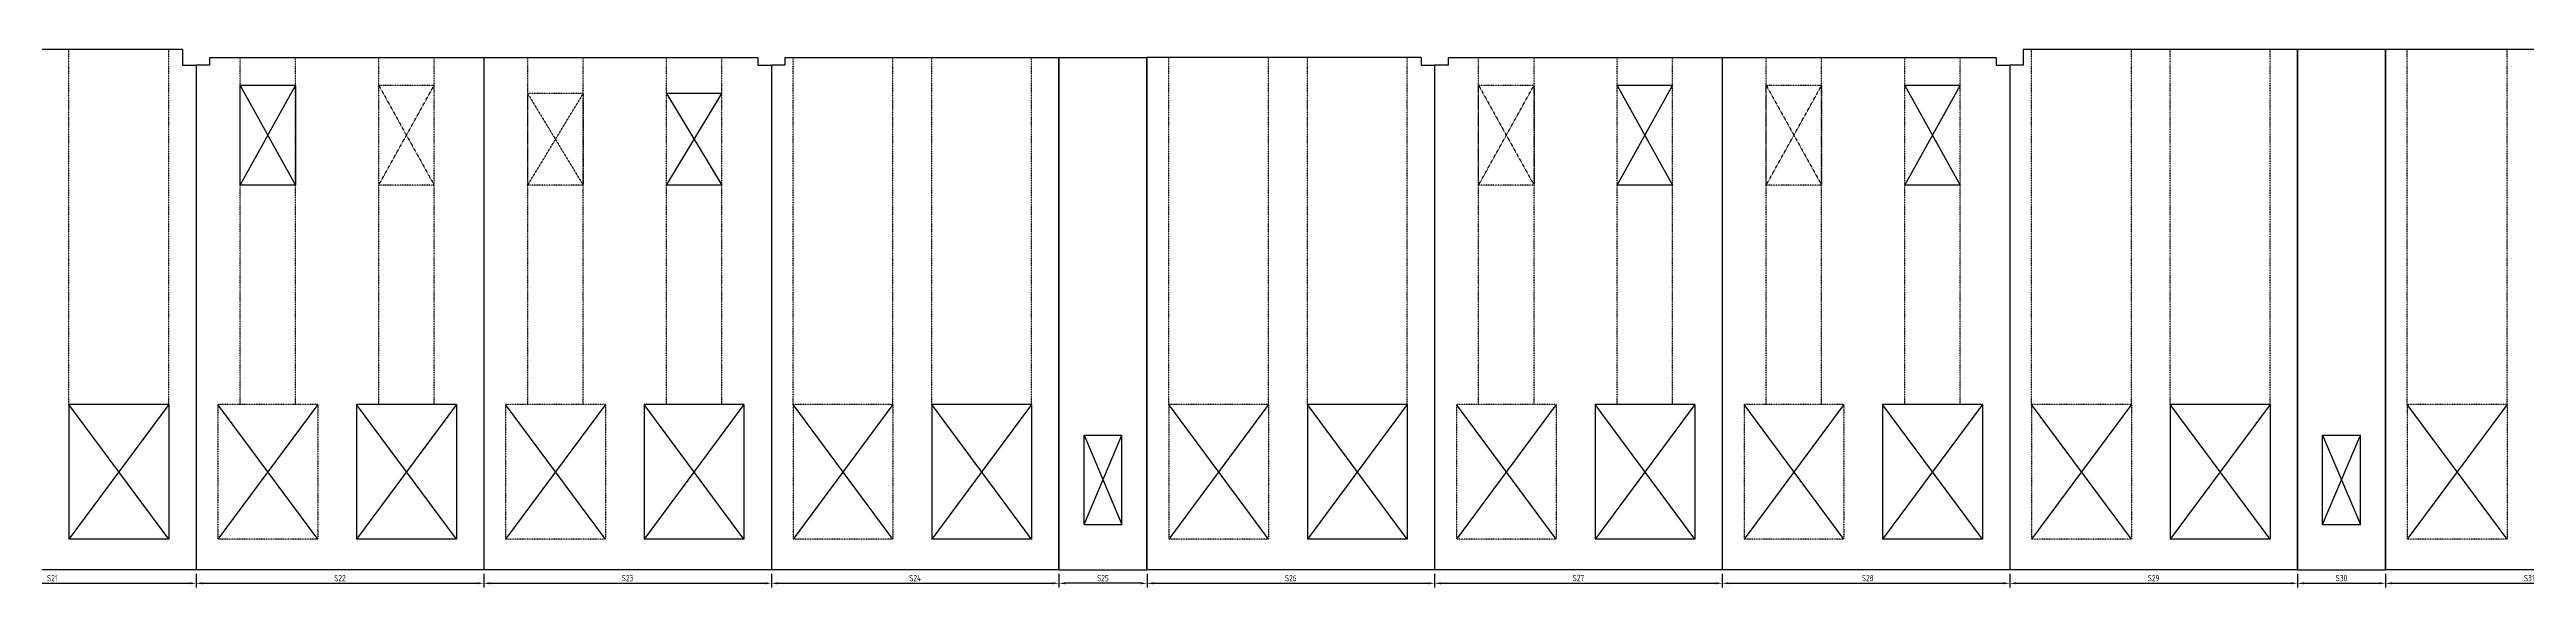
# Model space of a CAD drawing. Header units: inches. Extents: x -10781 to 50822, y -3854 to 38989.
# Drawn here: x 5327 to 8008, y 27182 to 27765 of the extents above; entities that cross this region are included whole.
import ezdxf

# ---------------------------------------------------------------- set-up
doc = ezdxf.new("R2010")
doc.units = ezdxf.units.IN
doc.header["$LTSCALE"] = 0.025
doc.header["$MEASUREMENT"] = 0
doc.linetypes.add('HIDDEN', pattern=[6, 3, -3])
doc.layers.get('Defpoints').update_dxf_attribs({"linetype": 'CONTINUOUS'})
for name, color, linetype in [('0-35', 3, 'CONTINUOUS'), ('0-50', 10, 'CONTINUOUS'), ('hidden', 7, 'HIDDEN')]:
    doc.layers.add(name, color=color, linetype=linetype)
doc.styles.add('AR', font='ARCHQUIK.shx', dxfattribs={"width": 0.8})
doc.dimstyles.new('CADS_DIM_48', dxfattribs={"dimscale": 48, "dimtxt": 0.09375, "dimasz": 0.09375, "dimexe": 0.0625, "dimexo": 0.0625, "dimgap": 0.09375, "dimtad": 0, "dimtih": 1, "dimtoh": 1, "dimzin": 1, "dimdsep": 46, "dimlunit": 4, "dimtxsty": 'AR', "dimblk": 'CLOSED', "dimcen": 0.1875, "dimadec": 0, "dimazin": 0, "dimtfac": 1, "dimtofl": 0, "dimtmove": 0, "dimatfit": 1, "dimldrblk": 'DOTBLANK', "dimfxl": 1, "dimtzin": 0, "dimarcsym": 0})

# ---------------------------------------------------------------- blocks, each defined once
blk = doc.blocks.new('*D315')
at = {"layer": '0-35', "color": 0, "lineweight": -2, "transparency": 16777216}
for p, q in [((5174.8, 27197.1), (5174.8, 27182.4)), ((5181.6, 27186.9), (5479.3, 27186.9)), ((5486.1, 27197.1), (5486.1, 27182.4))]:
    blk.add_line(p, q, dxfattribs=at)
at = {"layer": '0-35', "color": 0, "transparency": 16777216}
for points in [[(5181.6, 27188), (5181.6, 27185.8), (5174.8, 27186.9)], [(5479.3, 27188), (5479.3, 27185.8), (5486.1, 27186.9)]]:
    blk.add_solid(points, dxfattribs=at)
at = {"layer": 'Defpoints', "color": 0, "transparency": 16777216}
for p in [(5174.8, 27201.6), (5486.1, 27201.6), (5486.1, 27186.9)]:
    blk.add_point(p, dxfattribs=at)
at = {"layer": '0-35', "color": 0, "transparency": 16777216, "insert": (5330.4, 27192.5), "char_height": 6.75, "attachment_point": 5, "style": 'AR'}
blk.add_mtext('S21', dxfattribs=at)
blk = doc.blocks.new('_DotBlank')
at = {"layer": '0-35', "color": 0, "lineweight": -2}
blk.add_line((-0.5, 0), (-1, 0), dxfattribs=at)
blk.add_circle((0, 0), 0.5, dxfattribs=at)
blk = doc.blocks.new('*D316')
at = {"layer": '0-35', "color": 0, "lineweight": -2, "transparency": 16777216}
for p, q in [((5486.1, 27197.1), (5486.1, 27182.4)), ((5492.8, 27186.9), (5790.6, 27186.9)), ((5797.3, 27197.1), (5797.3, 27182.4))]:
    blk.add_line(p, q, dxfattribs=at)
at = {"layer": '0-35', "color": 0, "transparency": 16777216}
for points in [[(5492.8, 27188), (5492.8, 27185.8), (5486.1, 27186.9)], [(5790.6, 27188), (5790.6, 27185.8), (5797.3, 27186.9)]]:
    blk.add_solid(points, dxfattribs=at)
at = {"layer": 'Defpoints', "color": 0, "transparency": 16777216}
for p in [(5486.1, 27201.6), (5797.3, 27201.6), (5797.3, 27186.9)]:
    blk.add_point(p, dxfattribs=at)
at = {"layer": '0-35', "color": 0, "transparency": 16777216, "insert": (5641.7, 27192.5), "char_height": 6.75, "attachment_point": 5, "style": 'AR'}
blk.add_mtext('S22', dxfattribs=at)
blk = doc.blocks.new('*D317')
at = {"layer": '0-35', "color": 0, "lineweight": -2, "transparency": 16777216}
for p, q in [((5797.3, 27197.1), (5797.3, 27182.4)), ((5804.1, 27186.9), (6101.8, 27186.9)), ((6108.6, 27197.1), (6108.6, 27182.4))]:
    blk.add_line(p, q, dxfattribs=at)
at = {"layer": '0-35', "color": 0, "transparency": 16777216}
for points in [[(5804.1, 27188), (5804.1, 27185.8), (5797.3, 27186.9)], [(6101.8, 27188), (6101.8, 27185.8), (6108.6, 27186.9)]]:
    blk.add_solid(points, dxfattribs=at)
at = {"layer": 'Defpoints', "color": 0, "transparency": 16777216}
for p in [(5797.3, 27201.6), (6108.6, 27201.6), (6108.6, 27186.9)]:
    blk.add_point(p, dxfattribs=at)
at = {"layer": '0-35', "color": 0, "transparency": 16777216, "insert": (5952.9, 27192.5), "char_height": 6.75, "attachment_point": 5, "style": 'AR'}
blk.add_mtext('S23', dxfattribs=at)
blk = doc.blocks.new('*D318')
at = {"layer": '0-35', "color": 0, "lineweight": -2, "transparency": 16777216}
for p, q in [((6108.6, 27197.1), (6108.6, 27182.4)), ((6115.3, 27186.9), (6413.1, 27186.9)), ((6419.8, 27197.1), (6419.8, 27182.4))]:
    blk.add_line(p, q, dxfattribs=at)
at = {"layer": '0-35', "color": 0, "transparency": 16777216}
for points in [[(6115.3, 27188), (6115.3, 27185.8), (6108.6, 27186.9)], [(6413.1, 27188), (6413.1, 27185.8), (6419.8, 27186.9)]]:
    blk.add_solid(points, dxfattribs=at)
at = {"layer": 'Defpoints', "color": 0, "transparency": 16777216}
for p in [(6108.6, 27201.6), (6419.8, 27201.6), (6419.8, 27186.9)]:
    blk.add_point(p, dxfattribs=at)
at = {"layer": '0-35', "color": 0, "transparency": 16777216, "insert": (6264.2, 27192.5), "char_height": 6.75, "attachment_point": 5, "style": 'AR'}
blk.add_mtext('S24', dxfattribs=at)
blk = doc.blocks.new('*D319')
at = {"layer": '0-35', "color": 0, "lineweight": -2, "transparency": 16777216}
for p, q in [((6826.3, 27197.1), (6826.3, 27182.4)), ((6833.1, 27186.9), (7130.8, 27186.9)), ((7137.6, 27197.1), (7137.6, 27182.4))]:
    blk.add_line(p, q, dxfattribs=at)
at = {"layer": '0-35', "color": 0, "transparency": 16777216}
for points in [[(6833.1, 27188), (6833.1, 27185.8), (6826.3, 27186.9)], [(7130.8, 27188), (7130.8, 27185.8), (7137.6, 27186.9)]]:
    blk.add_solid(points, dxfattribs=at)
at = {"layer": 'Defpoints', "color": 0, "transparency": 16777216}
for p in [(6826.3, 27201.6), (7137.6, 27201.6), (7137.6, 27186.9)]:
    blk.add_point(p, dxfattribs=at)
at = {"layer": '0-35', "color": 0, "transparency": 16777216, "insert": (6981.9, 27192.5), "char_height": 6.75, "attachment_point": 5, "style": 'AR'}
blk.add_mtext('S27', dxfattribs=at)
blk = doc.blocks.new('*D320')
at = {"layer": '0-35', "color": 0, "lineweight": -2, "transparency": 16777216}
for p, q in [((7137.6, 27197.1), (7137.6, 27182.4)), ((7144.3, 27186.9), (7442.1, 27186.9)), ((7448.8, 27197.1), (7448.8, 27182.4))]:
    blk.add_line(p, q, dxfattribs=at)
at = {"layer": '0-35', "color": 0, "transparency": 16777216}
for points in [[(7144.3, 27188), (7144.3, 27185.8), (7137.6, 27186.9)], [(7442.1, 27188), (7442.1, 27185.8), (7448.8, 27186.9)]]:
    blk.add_solid(points, dxfattribs=at)
at = {"layer": 'Defpoints', "color": 0, "transparency": 16777216}
for p in [(7137.6, 27201.6), (7448.8, 27201.6), (7448.8, 27186.9)]:
    blk.add_point(p, dxfattribs=at)
at = {"layer": '0-35', "color": 0, "transparency": 16777216, "insert": (7293.2, 27192.5), "char_height": 6.75, "attachment_point": 5, "style": 'AR'}
blk.add_mtext(' S28', dxfattribs=at)
blk = doc.blocks.new('*D321')
at = {"layer": '0-35', "color": 0, "lineweight": -2, "transparency": 16777216}
for p, q in [((7448.8, 27197.1), (7448.8, 27182.4)), ((7455.6, 27186.9), (7753.3, 27186.9)), ((7760.1, 27197.1), (7760.1, 27182.4))]:
    blk.add_line(p, q, dxfattribs=at)
at = {"layer": '0-35', "color": 0, "transparency": 16777216}
for points in [[(7455.6, 27188), (7455.6, 27185.8), (7448.8, 27186.9)], [(7753.3, 27188), (7753.3, 27185.8), (7760.1, 27186.9)]]:
    blk.add_solid(points, dxfattribs=at)
at = {"layer": 'Defpoints', "color": 0, "transparency": 16777216}
for p in [(7448.8, 27201.6), (7760.1, 27201.6), (7760.1, 27186.9)]:
    blk.add_point(p, dxfattribs=at)
at = {"layer": '0-35', "color": 0, "transparency": 16777216, "insert": (7604.4, 27192.5), "char_height": 6.75, "attachment_point": 5, "style": 'AR'}
blk.add_mtext('S29', dxfattribs=at)
blk = doc.blocks.new('*D322')
at = {"layer": '0-35', "color": 0, "lineweight": -2, "transparency": 16777216}
for p, q in [((7760.1, 27197.1), (7760.1, 27182.4)), ((7766.8, 27186.9), (7848.6, 27186.9)), ((7855.3, 27197.1), (7855.3, 27182.4))]:
    blk.add_line(p, q, dxfattribs=at)
at = {"layer": '0-35', "color": 0, "transparency": 16777216}
for points in [[(7766.8, 27188), (7766.8, 27185.8), (7760.1, 27186.9)], [(7848.6, 27188), (7848.6, 27185.8), (7855.3, 27186.9)]]:
    blk.add_solid(points, dxfattribs=at)
at = {"layer": 'Defpoints', "color": 0, "transparency": 16777216}
for p in [(7760.1, 27201.6), (7855.3, 27201.6), (7855.3, 27186.9)]:
    blk.add_point(p, dxfattribs=at)
at = {"layer": '0-35', "color": 0, "transparency": 16777216, "insert": (7807.7, 27192.5), "char_height": 6.75, "attachment_point": 5, "style": 'AR'}
blk.add_mtext('S30', dxfattribs=at)
blk = doc.blocks.new('*D323')
at = {"layer": '0-35', "color": 0, "lineweight": -2, "transparency": 16777216}
for p, q in [((7855.3, 27197.1), (7855.3, 27182.4)), ((7862.1, 27186.9), (8159.8, 27186.9)), ((8166.6, 27197.1), (8166.6, 27182.4))]:
    blk.add_line(p, q, dxfattribs=at)
at = {"layer": '0-35', "color": 0, "transparency": 16777216}
for points in [[(7862.1, 27188), (7862.1, 27185.8), (7855.3, 27186.9)], [(8159.8, 27188), (8159.8, 27185.8), (8166.6, 27186.9)]]:
    blk.add_solid(points, dxfattribs=at)
at = {"layer": 'Defpoints', "color": 0, "transparency": 16777216}
for p in [(7855.3, 27201.6), (8166.6, 27201.6), (8166.6, 27186.9)]:
    blk.add_point(p, dxfattribs=at)
at = {"layer": '0-35', "color": 0, "transparency": 16777216, "insert": (8010.9, 27192.5), "char_height": 6.75, "attachment_point": 5, "style": 'AR'}
blk.add_mtext('S31', dxfattribs=at)
blk = doc.blocks.new('*D373')
at = {"layer": '0-35', "color": 0, "lineweight": -2, "transparency": 16777216}
for p, q in [((6419.8, 27197.2), (6419.8, 27182.4)), ((6508.3, 27186.9), (6426.6, 27186.9)), ((6515.1, 27197.2), (6515.1, 27182.4))]:
    blk.add_line(p, q, dxfattribs=at)
at = {"layer": '0-35', "color": 0, "transparency": 16777216}
for points in [[(6426.6, 27188), (6426.6, 27185.8), (6419.8, 27186.9)], [(6508.3, 27188), (6508.3, 27185.8), (6515.1, 27186.9)]]:
    blk.add_solid(points, dxfattribs=at)
at = {"layer": 'Defpoints', "color": 0, "transparency": 16777216}
for p in [(6419.8, 27201.7), (6419.8, 27186.9), (6515.1, 27201.7)]:
    blk.add_point(p, dxfattribs=at)
at = {"layer": '0-35', "color": 0, "transparency": 16777216, "insert": (6467.4, 27192.5), "char_height": 6.75, "attachment_point": 5, "style": 'AR'}
blk.add_mtext('S25', dxfattribs=at)
blk = doc.blocks.new('*D374')
at = {"layer": '0-35', "color": 0, "lineweight": -2, "transparency": 16777216}
for p, q in [((6515.1, 27197.3), (6515.1, 27182.4)), ((6521.8, 27186.9), (6819.6, 27186.9)), ((6826.3, 27197.3), (6826.3, 27182.4))]:
    blk.add_line(p, q, dxfattribs=at)
at = {"layer": '0-35', "color": 0, "transparency": 16777216}
for points in [[(6521.8, 27188), (6521.8, 27185.8), (6515.1, 27186.9)], [(6819.6, 27188), (6819.6, 27185.8), (6826.3, 27186.9)]]:
    blk.add_solid(points, dxfattribs=at)
at = {"layer": 'Defpoints', "color": 0, "transparency": 16777216}
for p in [(6515.1, 27201.8), (6826.3, 27201.8), (6826.3, 27186.9)]:
    blk.add_point(p, dxfattribs=at)
at = {"layer": '0-35', "color": 0, "transparency": 16777216, "insert": (6670.7, 27192.5), "char_height": 6.75, "attachment_point": 5, "style": 'AR'}
blk.add_mtext('S26', dxfattribs=at)

msp = doc.modelspace()

# ---------------------------------------------------------------- linework, layer by layer
at = {"layer": '0-35'}
for p, q in [((5471.42733, 27764.58428), (5174.80233, 27764.58428)), ((5471.42733, 27764.58428), (5471.42733, 27747.58428)), ((5471.42733, 27747.58428), (5486.05233, 27747.58428)), ((5486.05233, 27747.58428), (5486.05233, 27201.58428)), ((5500.67733, 27747.58428), (5486.05233, 27747.58428)), ((5486.05233, 27747.58428), (5486.05233, 27201.58428)), ((5797.30233, 27755.58428), (5500.67733, 27755.58428)), ((5500.67733, 27755.58428), (5500.67733, 27747.58428)), ((5797.30233, 27755.58428), (5797.30233, 27201.58428)), ((5797.30233, 27755.58428), (5797.30233, 27201.58428)), ((6093.92733, 27755.58428), (5797.30233, 27755.58428)), ((6093.92733, 27755.58428), (6093.92733, 27747.58428)), ((6093.92733, 27747.58428), (6108.55233, 27747.58428)), ((6108.55233, 27747.58428), (6108.55233, 27201.58428)), ((6123.17733, 27747.58428), (6108.55233, 27747.58428)), ((6108.55233, 27746.58428), (6108.55233, 27201.58428)), ((6419.80233, 27755.58428), (6123.17733, 27755.58428)), ((6123.17733, 27755.58428), (6123.17733, 27747.58428)), ((6419.80233, 27755.58428), (6419.80233, 27201.58428)), ((6419.80233, 27201.58428), (6419.80233, 27755.58428)), ((6515.05233, 27755.58428), (6419.80233, 27755.58428)), ((6515.05233, 27756.08428), (6515.05233, 27201.58428)), ((6811.67733, 27756.08428), (6515.05233, 27756.08428)), ((6515.05233, 27201.58428), (6515.05233, 27755.58428)), ((6811.67733, 27756.08428), (6811.67733, 27747.58428)), ((6811.67733, 27747.58428), (6826.30233, 27747.58428)), ((6826.30233, 27747.58428), (6826.30233, 27201.58428)), ((6826.30233, 27747.58428), (6826.30233, 27201.58428)), ((6840.92733, 27747.58428), (6826.30233, 27747.58428)), ((7137.55233, 27755.58428), (6840.92733, 27755.58428)), ((6840.92733, 27755.58428), (6840.92733, 27747.58428)), ((7137.55233, 27755.58428), (7137.55233, 27201.58428)), ((7137.55233, 27755.58428), (7137.55233, 27201.58428)), ((7434.17733, 27755.58428), (7137.55233, 27755.58428)), ((7434.17733, 27755.58428), (7434.17733, 27747.58428)), ((7434.17733, 27747.58428), (7448.80233, 27747.58428)), ((7448.80233, 27747.58428), (7448.80233, 27201.58428)), ((7448.80233, 27747.58428), (7448.80233, 27201.58428)), ((7463.42733, 27747.58428), (7448.80233, 27747.58428)), ((7760.05233, 27764.58428), (7463.42733, 27764.58428)), ((7463.42733, 27764.58428), (7463.42733, 27747.58428)), ((7760.05233, 27764.58428), (7760.05233, 27201.58428)), ((7760.05233, 27201.58428), (7760.05233, 27764.58428)), ((7855.30233, 27764.58428), (7760.05233, 27764.58428)), ((7855.30233, 27201.58428), (7855.30233, 27764.58428)), ((7855.30233, 27764.58428), (7855.30233, 27201.58428)), ((8151.92733, 27764.58428), (7855.30233, 27764.58428)), ((5593.67733, 27725.83428), (5533.67733, 27725.83428)), ((5533.67733, 27725.83428), (5593.67733, 27617.83428)), ((5533.67733, 27617.83428), (5593.67733, 27725.83428)), ((5533.67733, 27617.83428), (5533.67733, 27725.83428)), ((5593.67733, 27725.83428), (5593.67733, 27617.83428)), ((6054.92733, 27716.83428), (5994.92733, 27716.83428)), ((5994.92733, 27716.83428), (6054.92733, 27617.83428)), ((5994.92733, 27617.83428), (6054.92733, 27716.83428)), ((7083.92733, 27725.83428), (7023.92733, 27725.83428)), ((7023.92733, 27725.83428), (7083.92733, 27617.83428)), ((7023.92733, 27617.83428), (7083.92733, 27725.83428)), ((7395.17733, 27725.83428), (7335.17733, 27725.83428)), ((7335.17733, 27725.83428), (7395.17733, 27617.83428)), ((7335.17733, 27617.83428), (7395.17733, 27725.83428)), ((5593.67733, 27617.83428), (5533.67733, 27617.83428)), ((6054.92733, 27617.83428), (5994.92733, 27617.83428)), ((7083.92733, 27617.83428), (7023.92733, 27617.83428)), ((7395.17733, 27617.83428), (7335.17733, 27617.83428)), ((5348.42733, 27380.58428), (5348.42733, 27234.58428)), ((5456.42733, 27380.58428), (5348.42733, 27380.58428)), ((5456.42733, 27380.58428), (5348.42733, 27234.58428)), ((5456.42733, 27234.58428), (5348.42733, 27380.58428)), ((5456.42733, 27380.58428), (5456.42733, 27234.58428)), ((5659.67733, 27380.58428), (5659.67733, 27234.58428)), ((5767.67733, 27380.58428), (5659.67733, 27380.58428)), ((5767.67733, 27380.58428), (5659.67733, 27234.58428)), ((5767.67733, 27234.58428), (5659.67733, 27380.58428)), ((5767.67733, 27380.58428), (5767.67733, 27234.58428)), ((5970.92733, 27380.58428), (5970.92733, 27234.58428)), ((6078.92733, 27380.58428), (5970.92733, 27380.58428)), ((6078.92733, 27380.58428), (5970.92733, 27234.58428)), ((6078.92733, 27234.58428), (5970.92733, 27380.58428)), ((6078.92733, 27380.58428), (6078.92733, 27234.58428)), ((6282.17733, 27380.58428), (6282.17733, 27234.58428)), ((6390.17733, 27380.58428), (6282.17733, 27380.58428)), ((6390.17733, 27380.58428), (6282.17733, 27234.58428)), ((6390.17733, 27234.58428), (6282.17733, 27380.58428)), ((6390.17733, 27380.58428), (6390.17733, 27234.58428)), ((6688.67733, 27380.58428), (6688.67733, 27234.58428)), ((6796.67733, 27380.58428), (6688.67733, 27380.58428)), ((6796.67733, 27380.58428), (6688.67733, 27234.58428)), ((6796.67733, 27234.58428), (6688.67733, 27380.58428)), ((6796.67733, 27380.58428), (6796.67733, 27234.58428)), ((6999.92733, 27380.58428), (6999.92733, 27234.58428)), ((7107.92733, 27380.58428), (6999.92733, 27380.58428)), ((7107.92733, 27380.58428), (6999.92733, 27234.58428)), ((7107.92733, 27234.58428), (6999.92733, 27380.58428)), ((7107.92733, 27380.58428), (7107.92733, 27234.58428)), ((7311.17733, 27380.58428), (7311.17733, 27234.58428)), ((7419.17733, 27380.58428), (7311.17733, 27380.58428)), ((7419.17733, 27380.58428), (7311.17733, 27234.58428)), ((7419.17733, 27234.58428), (7311.17733, 27380.58428)), ((7419.17733, 27380.58428), (7419.17733, 27234.58428)), ((7622.42733, 27380.58428), (7622.42733, 27234.58428)), ((7730.42733, 27380.58428), (7622.42733, 27380.58428)), ((7730.42733, 27380.58428), (7622.42733, 27234.58428)), ((7730.42733, 27234.58428), (7622.42733, 27380.58428)), ((7730.42733, 27380.58428), (7730.42733, 27234.58428)), ((6446.92733, 27250.58428), (6446.92733, 27347.08428)), ((6446.92733, 27347.08428), (6487.92733, 27347.08428)), ((6487.92733, 27250.58428), (6487.92733, 27347.08428)), ((7787.17733, 27250.58428), (7787.17733, 27347.08428)), ((7787.17733, 27347.08428), (7828.17733, 27347.08428)), ((7828.17733, 27250.58428), (7828.17733, 27347.08428)), ((5456.42733, 27234.58428), (5348.42733, 27234.58428)), ((5767.67733, 27234.58428), (5659.67733, 27234.58428)), ((6078.92733, 27234.58428), (5970.92733, 27234.58428)), ((6390.17733, 27234.58428), (6282.17733, 27234.58428)), ((6446.92733, 27250.58428), (6487.92733, 27250.58428)), ((6796.67733, 27234.58428), (6688.67733, 27234.58428)), ((7107.92733, 27234.58428), (6999.92733, 27234.58428)), ((7419.17733, 27234.58428), (7311.17733, 27234.58428)), ((7730.42733, 27234.58428), (7622.42733, 27234.58428)), ((7787.17733, 27250.58428), (7828.17733, 27250.58428)), ((5486.05233, 27201.58428), (5174.80233, 27201.58428)), ((5797.30233, 27201.58428), (5486.05233, 27201.58428)), ((6108.55233, 27201.58428), (5797.30233, 27201.58428)), ((6419.80233, 27201.58428), (6108.55233, 27201.58428)), ((6419.80233, 27201.58428), (6515.05233, 27201.58428)), ((6826.30233, 27201.58428), (6515.05233, 27201.58428)), ((7137.55233, 27201.58428), (6826.30233, 27201.58428)), ((7448.80233, 27201.58428), (7137.55233, 27201.58428)), ((7760.05233, 27201.58428), (7448.80233, 27201.58428)), ((7760.05233, 27201.58428), (7855.30233, 27201.58428)), ((8166.55233, 27201.58428), (7855.30233, 27201.58428))]:
    msp.add_line(p, q, dxfattribs=at)
at = {"layer": '0-50'}
for p, q in [((5617.67733, 27380.58428), (5509.67733, 27234.58428)), ((5617.67733, 27234.58428), (5509.67733, 27380.58428)), ((5928.92733, 27380.58428), (5820.92733, 27234.58428)), ((5928.92733, 27234.58428), (5820.92733, 27380.58428)), ((6240.17733, 27380.58428), (6132.17733, 27234.58428)), ((6240.17733, 27234.58428), (6132.17733, 27380.58428)), ((6646.67733, 27380.58428), (6538.67733, 27234.58428)), ((6646.67733, 27234.58428), (6538.67733, 27380.58428)), ((6957.92733, 27380.58428), (6849.92733, 27234.58428)), ((6957.92733, 27234.58428), (6849.92733, 27380.58428)), ((7269.17733, 27380.58428), (7161.17733, 27234.58428)), ((7269.17733, 27234.58428), (7161.17733, 27380.58428)), ((7580.42733, 27380.58428), (7472.42733, 27234.58428)), ((7580.42733, 27234.58428), (7472.42733, 27380.58428)), ((7986.92733, 27380.58428), (7878.92733, 27234.58428)), ((7986.92733, 27234.58428), (7878.92733, 27380.58428)), ((6446.92733, 27347.08428), (6487.92733, 27250.58428)), ((6446.92733, 27250.58428), (6487.92733, 27347.08428)), ((7787.17733, 27347.08428), (7828.17733, 27250.58428)), ((7787.17733, 27250.58428), (7828.17733, 27347.08428))]:
    msp.add_line(p, q, dxfattribs=at)
at = {"layer": 'hidden'}
for p, q in [((5348.42733, 27380.58428), (5348.42733, 27764.58428)), ((5456.42733, 27380.58428), (5456.42733, 27764.58428)), ((5533.67733, 27380.58428), (5533.67733, 27755.58428)), ((5593.67733, 27380.58428), (5593.67733, 27755.58428)), ((5683.67733, 27380.58428), (5683.67733, 27755.58428)), ((5743.67733, 27380.58428), (5743.67733, 27755.58428)), ((5844.92733, 27380.58428), (5844.92733, 27755.58428)), ((5904.92733, 27380.58428), (5904.92733, 27755.58428)), ((5994.92733, 27380.58428), (5994.92733, 27755.58428)), ((6054.92733, 27380.58428), (6054.92733, 27755.58428)), ((6132.17733, 27380.58428), (6132.17733, 27755.58428)), ((6240.17733, 27380.58428), (6240.17733, 27755.58428)), ((6282.17733, 27380.58428), (6282.17733, 27755.58428)), ((6390.17733, 27380.58428), (6390.17733, 27755.58428)), ((6538.67733, 27380.58428), (6538.67733, 27756.08428)), ((6646.67733, 27380.58428), (6646.67733, 27756.08428)), ((6688.67733, 27380.58428), (6688.67733, 27756.08428)), ((6796.67733, 27380.58428), (6796.67733, 27756.08428)), ((6873.92733, 27380.58428), (6873.92733, 27755.58428)), ((6933.92733, 27380.58428), (6933.92733, 27755.58428)), ((7023.92733, 27380.58428), (7023.92733, 27755.58428)), ((7083.92733, 27380.58428), (7083.92733, 27755.58428)), ((7185.17733, 27380.58428), (7185.17733, 27755.58428)), ((7245.17733, 27380.58428), (7245.17733, 27755.58428)), ((7335.17733, 27380.58428), (7335.17733, 27755.58428)), ((7395.17733, 27380.58428), (7395.17733, 27755.58428)), ((7472.42733, 27380.58428), (7472.42733, 27764.58428)), ((7580.42733, 27380.58428), (7580.42733, 27764.58428)), ((7622.42733, 27380.58428), (7622.42733, 27764.58428)), ((7730.42733, 27380.58428), (7730.42733, 27764.58428)), ((7878.92733, 27380.58428), (7878.92733, 27764.58428)), ((7986.92733, 27380.58428), (7986.92733, 27764.58428)), ((5743.67733, 27725.83428), (5683.67733, 27725.83428)), ((5683.67733, 27725.83428), (5743.67733, 27617.83428)), ((5683.67733, 27617.83428), (5743.67733, 27725.83428)), ((5904.92733, 27716.83428), (5844.92733, 27716.83428)), ((5844.92733, 27716.83428), (5904.92733, 27617.83428)), ((5844.92733, 27617.83428), (5904.92733, 27716.83428)), ((5844.92733, 27617.83428), (5844.92733, 27716.83428)), ((5904.92733, 27716.83428), (5904.92733, 27617.83428)), ((6933.92733, 27725.83428), (6873.92733, 27725.83428)), ((6873.92733, 27725.83428), (6933.92733, 27617.83428)), ((6873.92733, 27617.83428), (6933.92733, 27725.83428)), ((6873.92733, 27617.83428), (6873.92733, 27725.83428)), ((6933.92733, 27725.83428), (6933.92733, 27617.83428)), ((7245.17733, 27725.83428), (7185.17733, 27725.83428)), ((7185.17733, 27725.83428), (7245.17733, 27617.83428)), ((7185.17733, 27617.83428), (7245.17733, 27725.83428)), ((7185.17733, 27617.83428), (7185.17733, 27725.83428)), ((7245.17733, 27725.83428), (7245.17733, 27617.83428)), ((5743.67733, 27617.83428), (5683.67733, 27617.83428)), ((5904.92733, 27617.83428), (5844.92733, 27617.83428)), ((6933.92733, 27617.83428), (6873.92733, 27617.83428)), ((7245.17733, 27617.83428), (7185.17733, 27617.83428)), ((5509.67733, 27380.58428), (5509.67733, 27234.58428)), ((5617.67733, 27380.58428), (5509.67733, 27380.58428)), ((5617.67733, 27380.58428), (5617.67733, 27234.58428)), ((5820.92733, 27380.58428), (5820.92733, 27234.58428)), ((5928.92733, 27380.58428), (5820.92733, 27380.58428)), ((5928.92733, 27380.58428), (5928.92733, 27234.58428)), ((6132.17733, 27380.58428), (6132.17733, 27234.58428)), ((6240.17733, 27380.58428), (6132.17733, 27380.58428)), ((6240.17733, 27380.58428), (6240.17733, 27234.58428)), ((6538.67733, 27380.58428), (6538.67733, 27234.58428)), ((6646.67733, 27380.58428), (6538.67733, 27380.58428)), ((6646.67733, 27380.58428), (6646.67733, 27234.58428)), ((6849.92733, 27380.58428), (6849.92733, 27234.58428)), ((6957.92733, 27380.58428), (6849.92733, 27380.58428)), ((6957.92733, 27380.58428), (6957.92733, 27234.58428)), ((7161.17733, 27380.58428), (7161.17733, 27234.58428)), ((7269.17733, 27380.58428), (7161.17733, 27380.58428)), ((7269.17733, 27380.58428), (7269.17733, 27234.58428)), ((7472.42733, 27380.58428), (7472.42733, 27234.58428)), ((7580.42733, 27380.58428), (7472.42733, 27380.58428)), ((7580.42733, 27380.58428), (7580.42733, 27234.58428)), ((7878.92733, 27380.58428), (7878.92733, 27234.58428)), ((7986.92733, 27380.58428), (7878.92733, 27380.58428)), ((7986.92733, 27380.58428), (7986.92733, 27234.58428)), ((5617.67733, 27234.58428), (5509.67733, 27234.58428)), ((5928.92733, 27234.58428), (5820.92733, 27234.58428)), ((6240.17733, 27234.58428), (6132.17733, 27234.58428)), ((6646.67733, 27234.58428), (6538.67733, 27234.58428)), ((6957.92733, 27234.58428), (6849.92733, 27234.58428)), ((7269.17733, 27234.58428), (7161.17733, 27234.58428)), ((7580.42733, 27234.58428), (7472.42733, 27234.58428)), ((7986.92733, 27234.58428), (7878.92733, 27234.58428))]:
    msp.add_line(p, q, dxfattribs=at)

# ---------------------------------------------------------------- dimensions: what is measured, and where the dimension line sits
at = {"layer": '0-35'}
for base, p1, p2, text, override, picture, middle in [((5486.05233, 27186.8865), (5174.80233, 27201.58428), (5486.05233, 27201.58428), 'S21', {"dimscale": 72, "dimgap": 0.03125, "dimtad": 1, "dimtih": 0, "dimtoh": 0, "dimdec": 4, "dimtdec": 4, "dimtmove": 1}, '*D315', (5330.42733, 27192.5115)), ((5797.30233, 27186.8865), (5486.05233, 27201.58428), (5797.30233, 27201.58428), 'S22', {"dimscale": 72, "dimgap": 0.03125, "dimtad": 1, "dimtih": 0, "dimtoh": 0, "dimdec": 4, "dimtdec": 4, "dimtmove": 1}, '*D316', (5641.67733, 27192.5115)), ((6108.55233, 27186.8865), (5797.30233, 27201.58428), (6108.55233, 27201.58428), 'S23', {"dimscale": 72, "dimgap": 0.03125, "dimtad": 1, "dimtih": 0, "dimtoh": 0, "dimdec": 4, "dimtdec": 4, "dimtmove": 1}, '*D317', (5952.92733, 27192.5115)), ((6419.80233, 27186.8865), (6108.55233, 27201.58428), (6419.80233, 27201.58428), 'S24', {"dimscale": 72, "dimgap": 0.03125, "dimtad": 1, "dimtih": 0, "dimtoh": 0, "dimdec": 4, "dimtdec": 4, "dimtmove": 1}, '*D318', (6264.17733, 27192.5115)), ((6419.80233, 27186.8865), (6515.05233, 27201.68707), (6419.80233, 27201.68707), 'S25', {"dimscale": 72, "dimgap": 0.03125, "dimtad": 1, "dimtih": 0, "dimtoh": 0, "dimdec": 4, "dimtdec": 4}, '*D373', (6467.42733, 27192.5115)), ((6826.30233, 27186.8865), (6515.05233, 27201.80028), (6826.30233, 27201.80028), 'S26', {"dimscale": 72, "dimgap": 0.03125, "dimtad": 1, "dimtih": 0, "dimtoh": 0, "dimdec": 4, "dimtdec": 4}, '*D374', (6670.67733, 27192.5115)), ((7137.55233, 27186.8865), (6826.30233, 27201.58428), (7137.55233, 27201.58428), 'S27', {"dimscale": 72, "dimgap": 0.03125, "dimtad": 1, "dimtih": 0, "dimtoh": 0, "dimdec": 4, "dimtdec": 4, "dimtmove": 1}, '*D319', (6981.92733, 27192.5115)), ((7448.80233, 27186.8865), (7137.55233, 27201.58428), (7448.80233, 27201.58428), ' S28', {"dimscale": 72, "dimgap": 0.03125, "dimtad": 1, "dimtih": 0, "dimtoh": 0, "dimdec": 4, "dimtdec": 4, "dimtmove": 1}, '*D320', (7293.17733, 27192.5115)), ((7760.05233, 27186.8865), (7448.80233, 27201.58428), (7760.05233, 27201.58428), 'S29', {"dimscale": 72, "dimgap": 0.03125, "dimtad": 1, "dimtih": 0, "dimtoh": 0, "dimdec": 4, "dimtdec": 4, "dimtmove": 1}, '*D321', (7604.42733, 27192.5115)), ((7855.30233, 27186.8865), (7760.05233, 27201.58428), (7855.30233, 27201.58428), 'S30', {"dimscale": 72, "dimgap": 0.03125, "dimtad": 1, "dimtih": 0, "dimtoh": 0, "dimdec": 4, "dimtdec": 4, "dimtmove": 1}, '*D322', (7807.67733, 27192.5115)), ((8166.55233, 27186.8865), (7855.30233, 27201.58428), (8166.55233, 27201.58428), 'S31', {"dimscale": 72, "dimgap": 0.03125, "dimtad": 1, "dimtih": 0, "dimtoh": 0, "dimdec": 4, "dimtdec": 4, "dimtmove": 1}, '*D323', (8010.92733, 27192.5115))]:
    dim = msp.add_linear_dim(base=base, p1=p1, p2=p2, text=text, dimstyle='CADS_DIM_48', override=override, dxfattribs=at)
    dim.commit()
    dim.dimension.update_dxf_attribs({"geometry": picture, "text_midpoint": middle})

doc.saveas('drawing.dxf')
